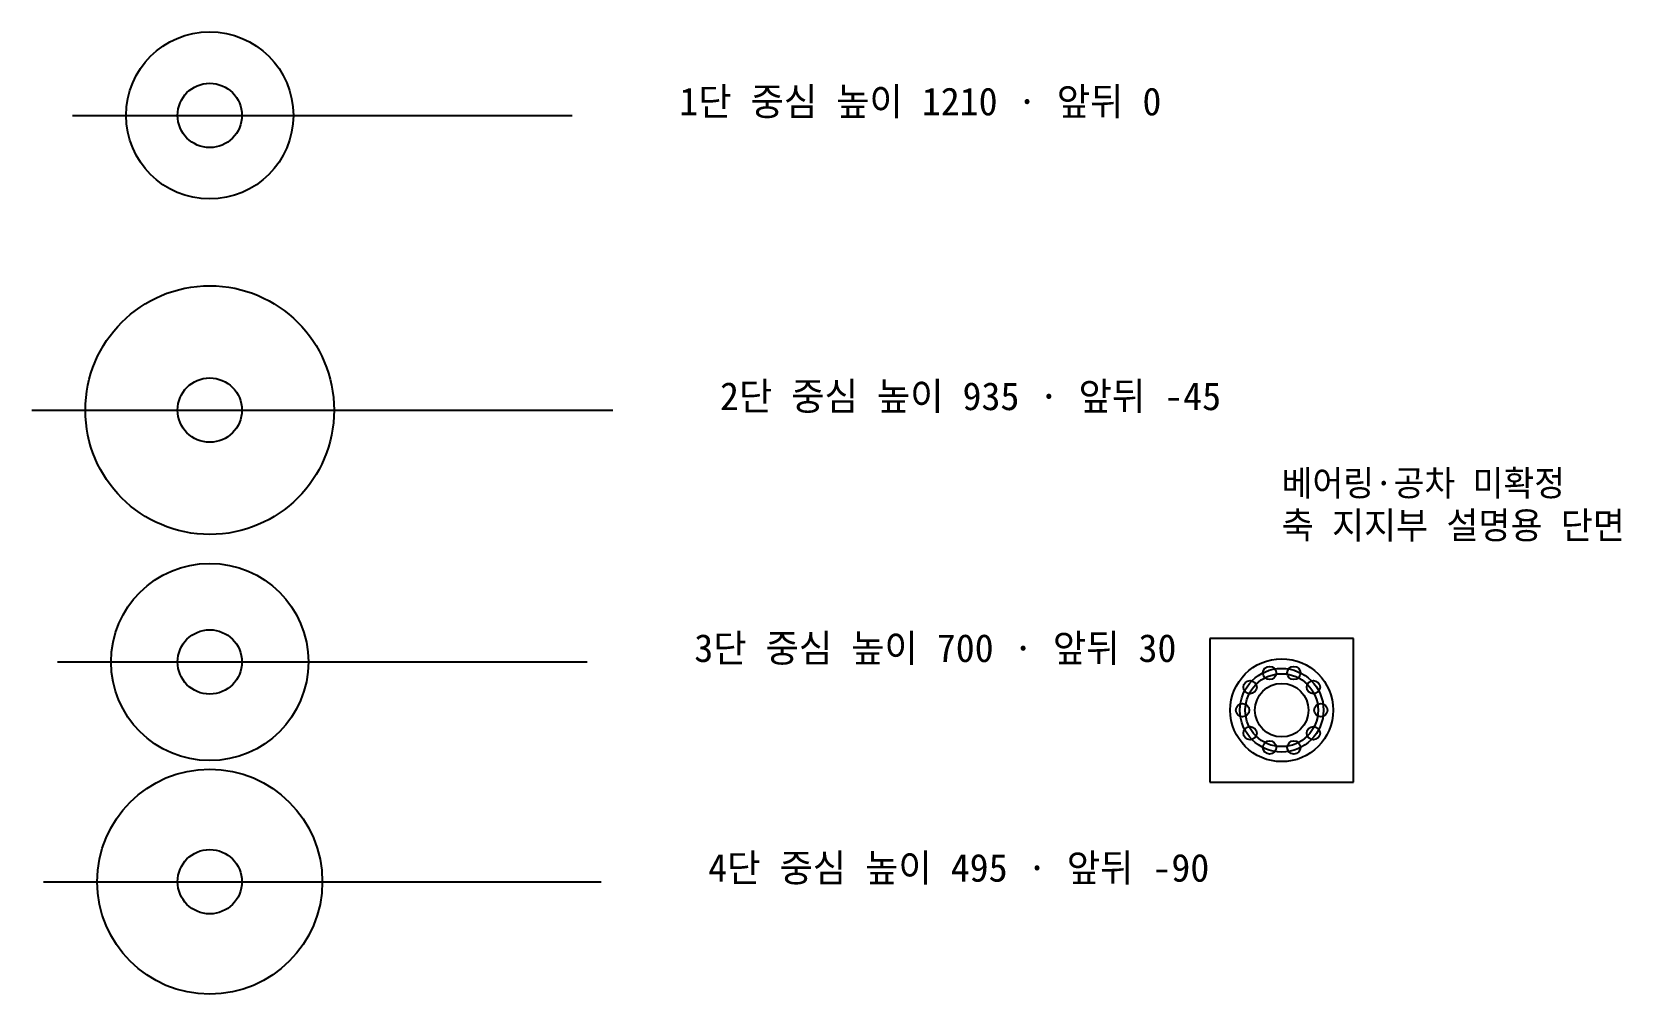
# Model space of a CAD drawing. Header units: millimetres. Extents: x -166 to 1317, y 390 to 1288.
import ezdxf

# ---------------------------------------------------------------- set-up
doc = ezdxf.new("R2010")
doc.units = ezdxf.units.MM

msp = doc.modelspace()

# ---------------------------------------------------------------- linework, layer by layer
at = {"layer": 'CENTER'}
for p, q in [((-128, 1210), (338, 1210)), ((-166, 935), (376, 935)), ((-142, 700), (352, 700)), ((-155, 495), (365, 495))]:
    msp.add_line(p, q, dxfattribs=at)
at = {"layer": 'OBJECT'}
for p, q in [((1067, 722), (933, 722)), ((933, 722), (933, 588)), ((1067, 588), (1067, 722)), ((933, 588), (1067, 588))]:
    msp.add_line(p, q, dxfattribs=at)
for centre, radius in [((0, 1210), 78), ((0, 1210), 30), ((0, 935), 116), ((0, 935), 30), ((0, 700), 92), ((0, 700), 30), ((1000, 655), 48), ((1000, 655), 39), ((970.4709, 676.4542), 6.2), ((1000, 655), 34), ((988.7209, 689.7136), 6.2), ((1011.2791, 689.7136), 6.2), ((1029.5291, 676.4542), 6.2), ((1000, 655), 25), ((963.5, 655), 6.2), ((1036.5, 655), 6.2), ((970.4709, 633.5458), 6.2), ((1029.5291, 633.5458), 6.2), ((988.7209, 620.2864), 6.2), ((1011.2791, 620.2864), 6.2), ((0, 495), 105), ((0, 495), 30)]:
    msp.add_circle(centre, radius, dxfattribs=at)

# ---------------------------------------------------------------- texts
at = {"layer": 'TEXT'}
for s, height, p in [('1단 중심 높이 1210 · 앞뒤 0', 26, (438, 1210)), ('2단 중심 높이 935 · 앞뒤 -45', 26, (476, 935)), ('베어링·공차 미확정', 24, (1000, 855)), ('축 지지부 설명용 단면', 25, (1000, 815)), ('3단 중심 높이 700 · 앞뒤 30', 26, (452, 700)), ('4단 중심 높이 495 · 앞뒤 -90', 26, (465, 495))]:
    msp.add_text(s, height=height, dxfattribs=at).set_placement(p)

doc.saveas('drawing.dxf')
